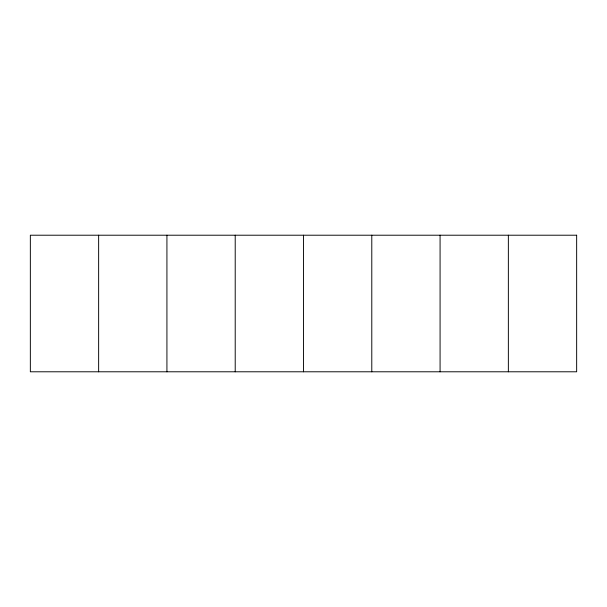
<?xml version="1.0" encoding="UTF-8"?>
<svg xmlns="http://www.w3.org/2000/svg" width="607" height="607" viewBox="0 0 607 607"><rect width="100%" height="100%" fill="white"/><g stroke="black" fill="none" stroke-linecap="round" stroke-linejoin="round"><path stroke-width="0.91" d="M508.363 235.213L508.363 371.788M440.075 235.213L440.075 371.788M371.788 235.213L371.788 371.788M303.5 235.213L303.5 371.788M235.213 235.213L235.213 371.788M166.925 235.213L166.925 371.788M98.638 235.213L98.638 371.788M576.65 235.213L30.35 235.213L30.35 371.788L576.65 371.788L576.65 235.213"/></g></svg>
